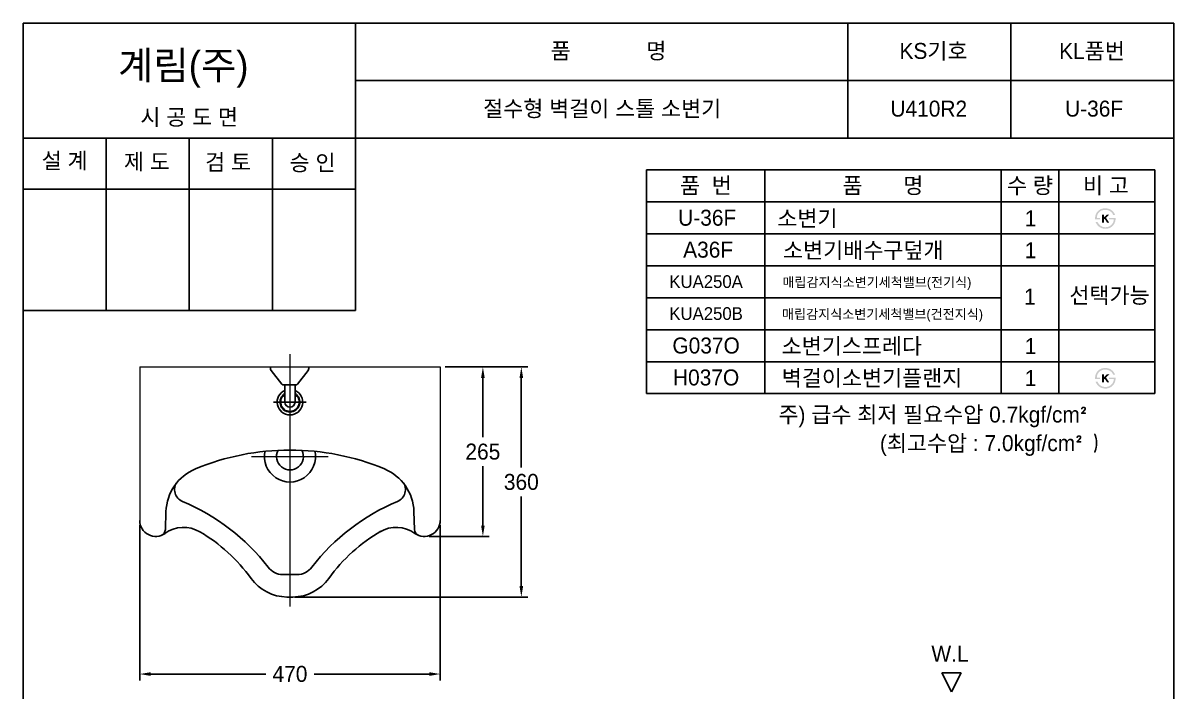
# Model space of a CAD drawing. Header units: millimetres. Extents: x 0 to 3797, y -67 to 2530.
# Drawn here: x 1997 to 3797, y 1483 to 2530 of the extents above; entities that cross this region are included whole.
import ezdxf
from ezdxf.enums import TextEntityAlignment as Align
from ezdxf.lldxf.tags import DXFTag

# ---------------------------------------------------------------- set-up
doc = ezdxf.new("R2010")
doc.units = ezdxf.units.MM
for name, color, linetype in [('TEXT', 7, 'Continuous'), ('내부선 및 부속', 4, 'Continuous'), ('도각라인', 255, 'Continuous'), ('외형선', 3, 'Continuous'), ('중심선', 1, 'DASHED'), ('치수선', 7, 'Continuous')]:
    doc.layers.add(name, color=color, linetype=linetype)
doc.styles.add('____', font='')
doc.styles.add('타이틀', font='H2GTRM.TTF', dxfattribs={"height": 25})
doc.styles.get('____').set_extended_font_data('굴림')
tags = doc.linetypes.add('DASHDOT', pattern=[70, 31, -13, 13, -13]).pattern_tags.tags
tags[10:11] = [DXFTag(74, 4), DXFTag(75, 0), DXFTag(340, '0'), DXFTag(46, 0.0), DXFTag(50, 0.0), DXFTag(44, 0.0), DXFTag(45, 0.0)]
tags[8:9] = [DXFTag(74, 4), DXFTag(75, 0), DXFTag(340, '0'), DXFTag(46, 0.0), DXFTag(50, 0.0), DXFTag(44, 0.0), DXFTag(45, 0.0)]
tags[6:7] = [DXFTag(74, 4), DXFTag(75, 0), DXFTag(340, '0'), DXFTag(46, 0.0), DXFTag(50, 0.0), DXFTag(44, 0.0), DXFTag(45, 0.0)]
tags[4:5] = [DXFTag(74, 4), DXFTag(75, 0), DXFTag(340, '0'), DXFTag(46, 0.0), DXFTag(50, 0.0), DXFTag(44, 0.0), DXFTag(45, 0.0)]
tags = doc.linetypes.add('DASHED', pattern=[25.72, 12.86, -12.86]).pattern_tags.tags
tags[6:7] = [DXFTag(74, 4), DXFTag(75, 0), DXFTag(340, '0'), DXFTag(46, 0.0), DXFTag(50, 0.0), DXFTag(44, 0.0), DXFTag(45, 0.0)]
tags[4:5] = [DXFTag(74, 4), DXFTag(75, 0), DXFTag(340, '0'), DXFTag(46, 0.0), DXFTag(50, 0.0), DXFTag(44, 0.0), DXFTag(45, 0.0)]
doc.dimstyles.new('MSADIM', dxfattribs={"dimtxt": 33, "dimasz": 17, "dimexe": 10, "dimexo": 7.5, "dimgap": 10, "dimtad": 0, "dimtih": 1, "dimtoh": 1, "dimdec": 0, "dimzin": 1, "dimdsep": 46, "dimtxsty": '____', "dimcen": 11.25, "dimadec": 0, "dimazin": 0, "dimtfac": 1, "dimtdec": 0, "dimtix": 1, "dimtmove": 0, "dimatfit": 3, "dimfxl": 0, "dimtolj": 1, "dimtzin": 1, "dimarcsym": 0})

# ---------------------------------------------------------------- blocks, each defined once
blk = doc.blocks.new('*D27')
at = {"layer": '치수선', "color": 0, "linetype": 'Continuous', "lineweight": -2}
for p, q in [((2656.9, 1991.7), (2726.1, 1991.7)), ((2716.1, 1974.7), (2716.1, 1881.9)), ((2716.1, 1743.6), (2716.1, 1836.3)), ((2631.9, 1726.6), (2726.1, 1726.6))]:
    blk.add_line(p, q, dxfattribs=at)
at = {"layer": '치수선', "color": 0, "linetype": 'Continuous'}
for points in [[(2713.3, 1974.7), (2718.9, 1974.7), (2716.1, 1991.7)], [(2713.3, 1743.6), (2718.9, 1743.6), (2716.1, 1726.6)]]:
    blk.add_solid(points, dxfattribs=at)
at = {"layer": '치수선', "color": 0, "linetype": 'Continuous', "insert": (2716.1, 1859.1), "char_height": 25, "attachment_point": 5, "style": '____'}
blk.add_mtext('\\A1;265', dxfattribs=at)
blk = doc.blocks.new('*D28')
at = {"layer": '치수선', "color": 0, "linetype": 'Continuous', "lineweight": -2}
for p, q in [((2656.9, 1991.7), (2786.2, 1991.7)), ((2776.2, 1974.7), (2776.2, 1834.5)), ((2776.2, 1648.7), (2776.2, 1788.9)), ((2421.9, 1631.7), (2786.2, 1631.7))]:
    blk.add_line(p, q, dxfattribs=at)
at = {"layer": '치수선', "color": 0, "linetype": 'Continuous'}
for points in [[(2773.4, 1974.7), (2779.1, 1974.7), (2776.2, 1991.7)], [(2773.4, 1648.7), (2779.1, 1648.7), (2776.2, 1631.7)]]:
    blk.add_solid(points, dxfattribs=at)
at = {"layer": '치수선', "color": 0, "linetype": 'Continuous', "insert": (2776.2, 1811.7), "char_height": 25, "attachment_point": 5, "style": '____'}
blk.add_mtext('\\A1;360', dxfattribs=at)
blk = doc.blocks.new('*D29')
at = {"layer": '치수선', "color": 0, "linetype": 'Continuous', "lineweight": -2}
for p, q in [((2179.4, 1744.1), (2179.4, 1501.2)), ((2649.4, 1744.1), (2649.4, 1501.2)), ((2196.4, 1511.2), (2376.7, 1511.2)), ((2632.4, 1511.2), (2452, 1511.2))]:
    blk.add_line(p, q, dxfattribs=at)
at = {"layer": '치수선', "color": 0, "linetype": 'Continuous'}
for points in [[(2196.4, 1514), (2196.4, 1508.3), (2179.4, 1511.2)], [(2632.4, 1514), (2632.4, 1508.3), (2649.4, 1511.2)]]:
    blk.add_solid(points, dxfattribs=at)
at = {"layer": '치수선', "color": 0, "linetype": 'Continuous', "insert": (2414.4, 1511.2), "char_height": 25, "attachment_point": 5, "style": '____'}
blk.add_mtext('\\A1;470', dxfattribs=at)

msp = doc.modelspace()

# ---------------------------------------------------------------- hatches: boundary and pattern name
at = {"layer": 'TEXT'}
for points in [[(3673.5, 2222.8), (3673.5, 2223.2), (3673.5, 2223.6), (3673.5, 2224), (3673.5, 2224.4), (3673.5, 2224.8), (3673.5, 2225.2), (3673.5, 2225.6), (3673.6, 2226), (3673.6, 2226.4), (3673.7, 2226.8), (3673.8, 2227.2), (3673.8, 2227.6), (3673.9, 2228), (3674, 2228.4), (3674.1, 2228.8), (3674.2, 2229.1), (3674.3, 2229.5), (3674.5, 2229.9), (3674.6, 2230.3), (3674.7, 2230.6), (3674.9, 2231), (3675.1, 2231.4), (3675.2, 2231.7), (3675.4, 2232.1), (3675.6, 2232.4), (3675.8, 2232.7), (3676, 2233.1), (3676.2, 2233.4), (3676.4, 2233.7), (3676.7, 2234), (3676.9, 2234.3), (3677.4, 2234.9), (3677.7, 2235.2), (3677.9, 2235.5), (3678.2, 2235.8), (3678.5, 2236.1), (3678.8, 2236.4), (3679.1, 2236.6), (3679.4, 2236.9), (3679.7, 2237.1), (3680.1, 2237.4), (3680.4, 2237.6), (3680.7, 2237.8), (3681.1, 2238), (3681.4, 2238.2), (3681.8, 2238.4), (3682.2, 2238.6), (3682.6, 2238.7), (3683, 2238.9), (3683.4, 2239.1), (3683.8, 2239.2), (3684.2, 2239.4), (3684.7, 2239.5), (3685.1, 2239.6), (3685.6, 2239.7), (3686, 2239.8), (3686.5, 2239.9), (3686.9, 2239.9), (3687.4, 2240), (3687.9, 2240), (3688.4, 2240.1), (3688.8, 2240.1), (3689.3, 2240.1), (3690.1, 2240.1), (3690.5, 2240.1), (3690.8, 2240), (3691.2, 2240), (3691.6, 2240), (3691.9, 2239.9), (3692.3, 2239.9), (3692.6, 2239.8), (3693, 2239.7), (3693.3, 2239.7), (3693.7, 2239.6), (3694, 2239.5), (3694.4, 2239.4), (3694.7, 2239.3), (3695, 2239.2), (3695.3, 2239.1), (3695.6, 2239), (3696, 2238.9), (3696.3, 2238.7), (3696.6, 2238.6), (3696.9, 2238.5), (3697.2, 2238.3), (3697.5, 2238.2), (3697.8, 2238), (3698.1, 2237.8), (3698.3, 2237.7), (3698.6, 2237.5), (3698.9, 2237.3), (3699.2, 2237.1), (3699.4, 2236.9), (3699.7, 2236.7), (3700.1, 2236.4), (3700.5, 2236), (3700.9, 2235.6), (3701.3, 2235.2), (3701.7, 2234.8), (3702, 2234.4), (3702.4, 2234), (3702.7, 2233.6), (3703, 2233.1), (3703.3, 2232.6), (3703.6, 2232.2), (3703.9, 2231.7), (3704.2, 2231.1), (3704.4, 2230.6), (3704.7, 2230.1), (3704.9, 2229.5), (3704.9, 2229.5), (3701.8, 2229.5), (3701.8, 2229.5), (3701.8, 2229.7), (3701.7, 2229.9), (3701.6, 2230.1), (3701.5, 2230.2), (3701.5, 2230.4), (3701.4, 2230.6), (3701.3, 2230.7), (3701.2, 2230.9), (3701.1, 2231.1), (3701, 2231.2), (3700.9, 2231.4), (3700.8, 2231.6), (3700.7, 2231.7), (3700.6, 2231.9), (3700.5, 2232.1), (3700.4, 2232.2), (3700.3, 2232.4), (3700.1, 2232.6), (3699.9, 2232.9), (3699.6, 2233.2), (3699.3, 2233.5), (3699, 2233.8), (3698.7, 2234.1), (3698.3, 2234.4), (3698, 2234.7), (3697.7, 2234.9), (3697.5, 2235.1), (3697.3, 2235.2), (3697, 2235.4), (3696.8, 2235.5), (3696.5, 2235.7), (3696.3, 2235.8), (3696, 2236), (3695.8, 2236.1), (3695.6, 2236.2), (3695.3, 2236.4), (3695.1, 2236.5), (3694.8, 2236.6), (3694.5, 2236.7), (3694.3, 2236.8), (3694, 2236.9), (3693.8, 2237), (3693.5, 2237), (3693.2, 2237.1), (3693, 2237.2), (3692.7, 2237.3), (3692.4, 2237.3), (3692.2, 2237.4), (3691.9, 2237.4), (3691.6, 2237.5), (3691.3, 2237.5), (3691, 2237.5), (3690.8, 2237.6), (3690.5, 2237.6), (3690.2, 2237.6), (3689.9, 2237.6), (3689.6, 2237.6), (3689.3, 2237.6), (3688.9, 2237.6), (3688.6, 2237.6), (3688.2, 2237.5), (3687.9, 2237.5), (3687.6, 2237.5), (3687.3, 2237.4), (3686.9, 2237.4), (3686.6, 2237.3), (3686.3, 2237.3), (3686, 2237.2), (3685.7, 2237.1), (3685.4, 2237), (3685.1, 2237), (3684.8, 2236.9), (3684.5, 2236.8), (3684.2, 2236.7), (3683.9, 2236.5), (3683.6, 2236.4), (3683.4, 2236.3), (3683.1, 2236.2), (3682.8, 2236), (3682.6, 2235.9), (3682.3, 2235.7), (3682, 2235.6), (3681.8, 2235.4), (3681.5, 2235.2), (3681.3, 2235), (3681, 2234.9), (3680.8, 2234.7), (3680.6, 2234.5), (3680.3, 2234.3), (3680.1, 2234), (3679.9, 2233.8), (3679.7, 2233.6), (3679.4, 2233.4), (3679.2, 2233.1), (3679, 2232.9), (3678.8, 2232.6), (3678.7, 2232.4), (3678.5, 2232.1), (3678.3, 2231.9), (3678.1, 2231.6), (3678, 2231.4), (3677.8, 2231.1), (3677.7, 2230.8), (3677.6, 2230.5), (3677.4, 2230.3), (3677.3, 2230), (3677.2, 2229.7), (3677.1, 2229.4), (3677, 2229.1), (3676.9, 2228.8), (3676.8, 2228.5), (3676.7, 2228.2), (3676.6, 2227.8), (3676.5, 2227.5), (3676.5, 2227.2), (3676.4, 2226.9), (3676.4, 2226.5), (3676.3, 2226.2), (3676.3, 2225.8), (3676.3, 2225.5), (3676.3, 2225.1), (3676.3, 2225.1), (3681.4, 2225.1), (3681.4, 2225.1), (3681.4, 2225.1), (3681.4, 2222.8), (3681.4, 2222.8), (3681.4, 2222.8), (3673.5, 2222.8)], [(3705.7, 2225.1), (3705.7, 2224.7), (3705.7, 2224.3), (3705.7, 2223.8), (3705.6, 2223.4), (3705.6, 2223), (3705.6, 2222.5), (3705.5, 2222.1), (3705.4, 2221.7), (3705.4, 2221.3), (3705.3, 2220.9), (3705.2, 2220.4), (3705.1, 2220), (3705, 2219.6), (3704.9, 2219.2), (3704.8, 2218.8), (3704.6, 2218.4), (3704.5, 2218), (3704.3, 2217.6), (3704.2, 2217.3), (3704, 2216.9), (3703.8, 2216.5), (3703.7, 2216.2), (3703.5, 2215.8), (3703.3, 2215.5), (3703.1, 2215.1), (3702.9, 2214.8), (3702.6, 2214.5), (3702.4, 2214.2), (3702.2, 2213.8), (3701.9, 2213.5), (3701.7, 2213.2), (3701.4, 2212.9), (3701.2, 2212.6), (3700.9, 2212.4), (3700.6, 2212.1), (3700.3, 2211.8), (3700, 2211.6), (3699.7, 2211.3), (3699.4, 2211.1), (3699.1, 2210.8), (3698.8, 2210.6), (3698.5, 2210.4), (3698.2, 2210.2), (3697.8, 2210), (3697.5, 2209.8), (3697.1, 2209.6), (3696.8, 2209.4), (3696.4, 2209.3), (3696.1, 2209.1), (3695.7, 2209), (3695.3, 2208.8), (3695, 2208.7), (3694.6, 2208.6), (3694.2, 2208.5), (3693.8, 2208.4), (3693.4, 2208.3), (3693, 2208.2), (3692.6, 2208.1), (3692.2, 2208.1), (3691.8, 2208), (3691.4, 2208), (3691, 2208), (3690.6, 2207.9), (3690.2, 2207.9), (3689.6, 2207.9), (3688.9, 2208), (3688.3, 2208), (3687.6, 2208.1), (3687, 2208.2), (3686.7, 2208.2), (3686.4, 2208.3), (3686.1, 2208.3), (3685.8, 2208.4), (3685.5, 2208.5), (3685.2, 2208.6), (3684.9, 2208.6), (3684.6, 2208.7), (3684.3, 2208.8), (3684, 2208.9), (3683.7, 2209), (3683.5, 2209.1), (3683.2, 2209.2), (3682.9, 2209.4), (3682.6, 2209.5), (3682.4, 2209.6), (3682.1, 2209.7), (3681.8, 2209.9), (3681.6, 2210), (3681.3, 2210.2), (3681.1, 2210.3), (3680.5, 2210.7), (3680.3, 2210.8), (3680, 2211), (3679.8, 2211.2), (3679.5, 2211.4), (3679.3, 2211.6), (3679, 2211.8), (3678.8, 2212), (3678.6, 2212.2), (3678.3, 2212.5), (3678.1, 2212.7), (3677.9, 2212.9), (3677.7, 2213.1), (3677.5, 2213.4), (3677.3, 2213.6), (3677.1, 2213.9), (3676.9, 2214.1), (3676.7, 2214.4), (3676.5, 2214.6), (3676.3, 2214.9), (3676.1, 2215.2), (3675.9, 2215.5), (3675.8, 2215.7), (3675.6, 2216), (3675.4, 2216.3), (3675.3, 2216.6), (3675.1, 2216.9), (3675, 2217.2), (3674.7, 2217.8), (3674.4, 2218.5), (3674.4, 2218.5), (3677.4, 2218.5), (3677.4, 2218.5), (3677.6, 2218.1), (3677.8, 2217.6), (3678, 2217.2), (3678.3, 2216.9), (3678.5, 2216.5), (3678.8, 2216.1), (3679.1, 2215.8), (3679.3, 2215.4), (3679.6, 2215.1), (3679.9, 2214.8), (3680.1, 2214.5), (3680.4, 2214.2), (3680.7, 2213.9), (3681, 2213.6), (3681.3, 2213.3), (3681.6, 2213.1), (3681.8, 2212.9), (3682.1, 2212.7), (3682.3, 2212.6), (3682.5, 2212.4), (3682.8, 2212.3), (3683, 2212.1), (3683.3, 2212), (3683.5, 2211.9), (3683.8, 2211.7), (3684, 2211.6), (3684.3, 2211.5), (3684.5, 2211.4), (3684.8, 2211.3), (3685, 2211.2), (3685.3, 2211.1), (3685.6, 2211), (3685.8, 2211), (3686.1, 2210.9), (3686.4, 2210.8), (3686.7, 2210.8), (3687, 2210.7), (3687.2, 2210.7), (3687.5, 2210.6), (3687.8, 2210.6), (3688.1, 2210.6), (3688.4, 2210.5), (3688.7, 2210.5), (3689, 2210.5), (3689.3, 2210.5), (3689.6, 2210.5), (3689.9, 2210.5), (3690.8, 2210.5), (3691.1, 2210.6), (3691.3, 2210.6), (3691.6, 2210.6), (3691.9, 2210.6), (3692.1, 2210.7), (3692.4, 2210.7), (3692.7, 2210.8), (3692.9, 2210.8), (3693.2, 2210.9), (3693.4, 2210.9), (3693.7, 2211), (3693.9, 2211.1), (3694.2, 2211.2), (3694.4, 2211.2), (3694.7, 2211.3), (3694.9, 2211.4), (3695.2, 2211.5), (3695.4, 2211.6), (3695.7, 2211.8), (3695.9, 2211.9), (3696.2, 2212), (3696.4, 2212.1), (3696.6, 2212.3), (3696.9, 2212.4), (3697.1, 2212.6), (3697.3, 2212.7), (3697.5, 2212.9), (3697.8, 2213), (3698, 2213.2), (3698.2, 2213.4), (3698.5, 2213.6), (3698.7, 2213.8), (3699, 2214), (3699.2, 2214.3), (3699.4, 2214.5), (3699.6, 2214.8), (3699.9, 2215), (3700.1, 2215.3), (3700.3, 2215.5), (3700.5, 2215.8), (3700.6, 2216), (3700.8, 2216.3), (3701, 2216.6), (3701.2, 2216.9), (3701.3, 2217.2), (3701.5, 2217.4), (3701.6, 2217.7), (3701.7, 2218), (3701.9, 2218.3), (3702, 2218.7), (3702.1, 2219), (3702.2, 2219.3), (3702.3, 2219.6), (3702.4, 2220), (3702.5, 2220.3), (3702.6, 2220.6), (3702.6, 2221), (3702.7, 2221.3), (3702.7, 2221.7), (3702.8, 2222.1), (3702.8, 2222.4), (3702.9, 2222.8), (3702.9, 2222.8), (3695.4, 2222.8), (3695.4, 2222.8), (3695.4, 2222.8), (3695.4, 2225.1), (3695.4, 2225.1), (3695.4, 2225.1), (3705.7, 2225.1)], [(3687.3, 2225.8), (3692.1, 2230.2), (3695.9, 2230.2), (3690.6, 2225.2), (3695.6, 2217.7), (3692.2, 2217.7), (3688.6, 2223.4), (3687.3, 2222.2), (3687.3, 2217.7), (3684.3, 2217.7), (3684.3, 2230.3), (3687.3, 2230.3)], [(3673.5, 1972.8), (3673.5, 1973.2), (3673.5, 1973.6), (3673.5, 1974), (3673.5, 1974.4), (3673.5, 1974.8), (3673.5, 1975.2), (3673.5, 1975.6), (3673.6, 1976), (3673.6, 1976.4), (3673.7, 1976.8), (3673.8, 1977.2), (3673.8, 1977.6), (3673.9, 1978), (3674, 1978.4), (3674.1, 1978.8), (3674.2, 1979.1), (3674.3, 1979.5), (3674.5, 1979.9), (3674.6, 1980.3), (3674.7, 1980.6), (3674.9, 1981), (3675.1, 1981.4), (3675.2, 1981.7), (3675.4, 1982.1), (3675.6, 1982.4), (3675.8, 1982.7), (3676, 1983.1), (3676.2, 1983.4), (3676.4, 1983.7), (3676.7, 1984), (3676.9, 1984.3), (3677.4, 1984.9), (3677.7, 1985.2), (3677.9, 1985.5), (3678.2, 1985.8), (3678.5, 1986.1), (3678.8, 1986.4), (3679.1, 1986.6), (3679.4, 1986.9), (3679.7, 1987.1), (3680.1, 1987.4), (3680.4, 1987.6), (3680.7, 1987.8), (3681.1, 1988), (3681.4, 1988.2), (3681.8, 1988.4), (3682.2, 1988.6), (3682.6, 1988.7), (3683, 1988.9), (3683.4, 1989.1), (3683.8, 1989.2), (3684.2, 1989.4), (3684.7, 1989.5), (3685.1, 1989.6), (3685.6, 1989.7), (3686, 1989.8), (3686.5, 1989.9), (3686.9, 1989.9), (3687.4, 1990), (3687.9, 1990), (3688.4, 1990.1), (3688.8, 1990.1), (3689.3, 1990.1), (3690.1, 1990.1), (3690.5, 1990.1), (3690.8, 1990), (3691.2, 1990), (3691.6, 1990), (3691.9, 1989.9), (3692.3, 1989.9), (3692.6, 1989.8), (3693, 1989.7), (3693.3, 1989.7), (3693.7, 1989.6), (3694, 1989.5), (3694.4, 1989.4), (3694.7, 1989.3), (3695, 1989.2), (3695.3, 1989.1), (3695.6, 1989), (3696, 1988.9), (3696.3, 1988.7), (3696.6, 1988.6), (3696.9, 1988.5), (3697.2, 1988.3), (3697.5, 1988.2), (3697.8, 1988), (3698.1, 1987.8), (3698.3, 1987.7), (3698.6, 1987.5), (3698.9, 1987.3), (3699.2, 1987.1), (3699.4, 1986.9), (3699.7, 1986.7), (3700.1, 1986.4), (3700.5, 1986), (3700.9, 1985.6), (3701.3, 1985.2), (3701.7, 1984.8), (3702, 1984.4), (3702.4, 1984), (3702.7, 1983.6), (3703, 1983.1), (3703.3, 1982.6), (3703.6, 1982.2), (3703.9, 1981.7), (3704.2, 1981.1), (3704.4, 1980.6), (3704.7, 1980.1), (3704.9, 1979.5), (3704.9, 1979.5), (3701.8, 1979.5), (3701.8, 1979.5), (3701.8, 1979.7), (3701.7, 1979.9), (3701.6, 1980.1), (3701.5, 1980.2), (3701.5, 1980.4), (3701.4, 1980.6), (3701.3, 1980.7), (3701.2, 1980.9), (3701.1, 1981.1), (3701, 1981.2), (3700.9, 1981.4), (3700.8, 1981.6), (3700.7, 1981.7), (3700.6, 1981.9), (3700.5, 1982.1), (3700.4, 1982.2), (3700.3, 1982.4), (3700.1, 1982.6), (3699.9, 1982.9), (3699.6, 1983.2), (3699.3, 1983.5), (3699, 1983.8), (3698.7, 1984.1), (3698.3, 1984.4), (3698, 1984.7), (3697.7, 1984.9), (3697.5, 1985.1), (3697.3, 1985.2), (3697, 1985.4), (3696.8, 1985.5), (3696.5, 1985.7), (3696.3, 1985.8), (3696, 1986), (3695.8, 1986.1), (3695.6, 1986.2), (3695.3, 1986.4), (3695.1, 1986.5), (3694.8, 1986.6), (3694.5, 1986.7), (3694.3, 1986.8), (3694, 1986.9), (3693.8, 1987), (3693.5, 1987), (3693.2, 1987.1), (3693, 1987.2), (3692.7, 1987.3), (3692.4, 1987.3), (3692.2, 1987.4), (3691.9, 1987.4), (3691.6, 1987.5), (3691.3, 1987.5), (3691, 1987.5), (3690.8, 1987.6), (3690.5, 1987.6), (3690.2, 1987.6), (3689.9, 1987.6), (3689.6, 1987.6), (3689.3, 1987.6), (3688.9, 1987.6), (3688.6, 1987.6), (3688.2, 1987.5), (3687.9, 1987.5), (3687.6, 1987.5), (3687.3, 1987.4), (3686.9, 1987.4), (3686.6, 1987.3), (3686.3, 1987.3), (3686, 1987.2), (3685.7, 1987.1), (3685.4, 1987), (3685.1, 1987), (3684.8, 1986.9), (3684.5, 1986.8), (3684.2, 1986.7), (3683.9, 1986.5), (3683.6, 1986.4), (3683.4, 1986.3), (3683.1, 1986.2), (3682.8, 1986), (3682.6, 1985.9), (3682.3, 1985.7), (3682, 1985.6), (3681.8, 1985.4), (3681.5, 1985.2), (3681.3, 1985), (3681, 1984.9), (3680.8, 1984.7), (3680.6, 1984.5), (3680.3, 1984.3), (3680.1, 1984), (3679.9, 1983.8), (3679.7, 1983.6), (3679.4, 1983.4), (3679.2, 1983.1), (3679, 1982.9), (3678.8, 1982.6), (3678.7, 1982.4), (3678.5, 1982.1), (3678.3, 1981.9), (3678.1, 1981.6), (3678, 1981.4), (3677.8, 1981.1), (3677.7, 1980.8), (3677.6, 1980.5), (3677.4, 1980.3), (3677.3, 1980), (3677.2, 1979.7), (3677.1, 1979.4), (3677, 1979.1), (3676.9, 1978.8), (3676.8, 1978.5), (3676.7, 1978.2), (3676.6, 1977.8), (3676.5, 1977.5), (3676.5, 1977.2), (3676.4, 1976.9), (3676.4, 1976.5), (3676.3, 1976.2), (3676.3, 1975.8), (3676.3, 1975.5), (3676.3, 1975.1), (3676.3, 1975.1), (3681.4, 1975.1), (3681.4, 1975.1), (3681.4, 1975.1), (3681.4, 1972.8), (3681.4, 1972.8), (3681.4, 1972.8), (3673.5, 1972.8)], [(3687.3, 1975.8), (3692.1, 1980.2), (3695.9, 1980.2), (3690.6, 1975.2), (3695.6, 1967.7), (3692.2, 1967.7), (3688.6, 1973.4), (3687.3, 1972.2), (3687.3, 1967.7), (3684.3, 1967.7), (3684.3, 1980.3), (3687.3, 1980.3)], [(3705.7, 1975.1), (3705.7, 1974.7), (3705.7, 1974.3), (3705.7, 1973.8), (3705.6, 1973.4), (3705.6, 1973), (3705.6, 1972.5), (3705.5, 1972.1), (3705.4, 1971.7), (3705.4, 1971.3), (3705.3, 1970.9), (3705.2, 1970.4), (3705.1, 1970), (3705, 1969.6), (3704.9, 1969.2), (3704.8, 1968.8), (3704.6, 1968.4), (3704.5, 1968), (3704.3, 1967.6), (3704.2, 1967.3), (3704, 1966.9), (3703.8, 1966.5), (3703.7, 1966.2), (3703.5, 1965.8), (3703.3, 1965.5), (3703.1, 1965.1), (3702.9, 1964.8), (3702.6, 1964.5), (3702.4, 1964.2), (3702.2, 1963.8), (3701.9, 1963.5), (3701.7, 1963.2), (3701.4, 1962.9), (3701.2, 1962.6), (3700.9, 1962.4), (3700.6, 1962.1), (3700.3, 1961.8), (3700, 1961.6), (3699.7, 1961.3), (3699.4, 1961.1), (3699.1, 1960.8), (3698.8, 1960.6), (3698.5, 1960.4), (3698.2, 1960.2), (3697.8, 1960), (3697.5, 1959.8), (3697.1, 1959.6), (3696.8, 1959.4), (3696.4, 1959.3), (3696.1, 1959.1), (3695.7, 1959), (3695.3, 1958.8), (3695, 1958.7), (3694.6, 1958.6), (3694.2, 1958.5), (3693.8, 1958.4), (3693.4, 1958.3), (3693, 1958.2), (3692.6, 1958.1), (3692.2, 1958.1), (3691.8, 1958), (3691.4, 1958), (3691, 1958), (3690.6, 1957.9), (3690.2, 1957.9), (3689.6, 1957.9), (3688.9, 1958), (3688.3, 1958), (3687.6, 1958.1), (3687, 1958.2), (3686.7, 1958.2), (3686.4, 1958.3), (3686.1, 1958.3), (3685.8, 1958.4), (3685.5, 1958.5), (3685.2, 1958.6), (3684.9, 1958.6), (3684.6, 1958.7), (3684.3, 1958.8), (3684, 1958.9), (3683.7, 1959), (3683.5, 1959.1), (3683.2, 1959.2), (3682.9, 1959.4), (3682.6, 1959.5), (3682.4, 1959.6), (3682.1, 1959.7), (3681.8, 1959.9), (3681.6, 1960), (3681.3, 1960.2), (3681.1, 1960.3), (3680.5, 1960.7), (3680.3, 1960.8), (3680, 1961), (3679.8, 1961.2), (3679.5, 1961.4), (3679.3, 1961.6), (3679, 1961.8), (3678.8, 1962), (3678.6, 1962.2), (3678.3, 1962.5), (3678.1, 1962.7), (3677.9, 1962.9), (3677.7, 1963.1), (3677.5, 1963.4), (3677.3, 1963.6), (3677.1, 1963.9), (3676.9, 1964.1), (3676.7, 1964.4), (3676.5, 1964.6), (3676.3, 1964.9), (3676.1, 1965.2), (3675.9, 1965.5), (3675.8, 1965.7), (3675.6, 1966), (3675.4, 1966.3), (3675.3, 1966.6), (3675.1, 1966.9), (3675, 1967.2), (3674.7, 1967.8), (3674.4, 1968.5), (3674.4, 1968.5), (3677.4, 1968.5), (3677.4, 1968.5), (3677.6, 1968.1), (3677.8, 1967.6), (3678, 1967.2), (3678.3, 1966.9), (3678.5, 1966.5), (3678.8, 1966.1), (3679.1, 1965.8), (3679.3, 1965.4), (3679.6, 1965.1), (3679.9, 1964.8), (3680.1, 1964.5), (3680.4, 1964.2), (3680.7, 1963.9), (3681, 1963.6), (3681.3, 1963.3), (3681.6, 1963.1), (3681.8, 1962.9), (3682.1, 1962.7), (3682.3, 1962.6), (3682.5, 1962.4), (3682.8, 1962.3), (3683, 1962.1), (3683.3, 1962), (3683.5, 1961.9), (3683.8, 1961.7), (3684, 1961.6), (3684.3, 1961.5), (3684.5, 1961.4), (3684.8, 1961.3), (3685, 1961.2), (3685.3, 1961.1), (3685.6, 1961), (3685.8, 1961), (3686.1, 1960.9), (3686.4, 1960.8), (3686.7, 1960.8), (3687, 1960.7), (3687.2, 1960.7), (3687.5, 1960.6), (3687.8, 1960.6), (3688.1, 1960.6), (3688.4, 1960.5), (3688.7, 1960.5), (3689, 1960.5), (3689.3, 1960.5), (3689.6, 1960.5), (3689.9, 1960.5), (3690.8, 1960.5), (3691.1, 1960.6), (3691.3, 1960.6), (3691.6, 1960.6), (3691.9, 1960.6), (3692.1, 1960.7), (3692.4, 1960.7), (3692.7, 1960.8), (3692.9, 1960.8), (3693.2, 1960.9), (3693.4, 1960.9), (3693.7, 1961), (3693.9, 1961.1), (3694.2, 1961.2), (3694.4, 1961.2), (3694.7, 1961.3), (3694.9, 1961.4), (3695.2, 1961.5), (3695.4, 1961.6), (3695.7, 1961.8), (3695.9, 1961.9), (3696.2, 1962), (3696.4, 1962.1), (3696.6, 1962.3), (3696.9, 1962.4), (3697.1, 1962.6), (3697.3, 1962.7), (3697.5, 1962.9), (3697.8, 1963), (3698, 1963.2), (3698.2, 1963.4), (3698.5, 1963.6), (3698.7, 1963.8), (3699, 1964), (3699.2, 1964.3), (3699.4, 1964.5), (3699.6, 1964.8), (3699.9, 1965), (3700.1, 1965.3), (3700.3, 1965.5), (3700.5, 1965.8), (3700.6, 1966), (3700.8, 1966.3), (3701, 1966.6), (3701.2, 1966.9), (3701.3, 1967.2), (3701.5, 1967.4), (3701.6, 1967.7), (3701.7, 1968), (3701.9, 1968.3), (3702, 1968.7), (3702.1, 1969), (3702.2, 1969.3), (3702.3, 1969.6), (3702.4, 1970), (3702.5, 1970.3), (3702.6, 1970.6), (3702.6, 1971), (3702.7, 1971.3), (3702.7, 1971.7), (3702.8, 1972.1), (3702.8, 1972.4), (3702.9, 1972.8), (3702.9, 1972.8), (3695.4, 1972.8), (3695.4, 1972.8), (3695.4, 1972.8), (3695.4, 1975.1), (3695.4, 1975.1), (3695.4, 1975.1), (3705.7, 1975.1)]]:
    msp.add_hatch(color=256, dxfattribs=at).paths.add_polyline_path(points, flags=0)

# ---------------------------------------------------------------- linework, layer by layer
at = {"layer": '내부선 및 부속', "linetype": 'Continuous'}
for p, q in [((2383.9, 1989.4), (2383.9, 1991.7)), ((2401.5, 1964.9), (2385, 1986.3)), ((2426.3, 1964.9), (2442.9, 1986.3)), ((2443.9, 1989.4), (2443.9, 1991.7)), ((2404.3, 1963.7), (2403.9, 1963.7)), ((2403.9, 1963.7), (2424, 1963.7)), ((2406.5, 1936.7), (2406.5, 1963.7)), ((2422.3, 1936.7), (2422.3, 1963.7))]:
    msp.add_line(p, q, dxfattribs=at)
at = {"layer": '내부선 및 부속'}
for p, q in [((2219.5, 1737.2), (2220.4, 1765.4)), ((2609.2, 1737.2), (2608.3, 1765.4))]:
    msp.add_line(p, q, dxfattribs=at)
at = {"layer": '내부선 및 부속', "linetype": 'Continuous'}
for centre, radius, start, end in [((2388.9, 1989.4), 5, 180, 217.6262), ((2438.9, 1989.4), 5, 322.3738, 0), ((2403.9, 1966.7), 3, 217.6262, 270.0012), ((2424, 1966.7), 3, 270, 322.3738), ((2414.4, 1936.7), 20, 113.266, 66.734), ((2414.4, 1936.7), 15.5, 120.6423, 59.3577), ((2414.4, 1936.7), 14.5, 123.0129, 56.9871), ((2414.4, 1936.7), 7.9, 180, 0), ((2414.4, 1851.7), 40, 168.463, 11.537), ((2414.4, 1851.7), 21, 152.9647, 27.0353)]:
    msp.add_arc(centre, radius, start, end, dxfattribs=at)
at = {"layer": '내부선 및 부속'}
for centre, radius, start, end in [((2414.4, 1476.7), 385, 67.43, 112.57), ((2295.4, 1762.9), 75, 112.57, 178.1217), ((2533.4, 1762.9), 75, 1.8783, 67.43), ((2253.9, 1799.8), 20, 143.6196, 247.3113), ((2574.9, 1799.8), 20, 292.6887, 36.3804), ((2118.9, 1476.8), 330, 37.6625, 67.3113), ((2709.9, 1476.8), 330, 112.6887, 142.3375), ((2403.9, 1696.8), 30, 217.6625, 268.6321), ((2424.9, 1696.8), 30, 271.3679, 322.3375), ((2414.4, 2136.7), 470, 268.6321, 270), ((2414.4, 2136.7), 470, 270, 271.3679)]:
    msp.add_arc(centre, radius, start, end, dxfattribs=at)
at = {"layer": '도각라인', "color": 7}
for p, q in [((1996.9, 0), (1996.9, 2530)), ((1996.9, 2530), (3796.9, 2530)), ((2516.9, 2080), (2516.9, 2530)), ((3286.9, 2350), (3286.9, 2530)), ((3541.9, 2350), (3541.9, 2530)), ((3796.9, 2530), (3796.9, 0)), ((2516.9, 2440), (3796.9, 2440)), ((1996.9, 2350), (3796.9, 2350)), ((2126.9, 2080), (2126.9, 2350)), ((2256.9, 2080), (2256.9, 2350)), ((2386.9, 2080), (2386.9, 2350)), ((2971.9, 2300), (3766.9, 2300)), ((2971.9, 1950), (2971.9, 2300)), ((3156.9, 1950), (3156.9, 2300)), ((3526.9, 1950), (3526.9, 2300)), ((3616.9, 1950), (3616.9, 2300)), ((3766.9, 1950), (3766.9, 2300)), ((1996.9, 2270), (2516.9, 2270)), ((2971.9, 2250), (3766.9, 2250)), ((2971.9, 2200), (3766.9, 2200)), ((2971.9, 2150), (3766.9, 2150)), ((2971.9, 2100), (3526.9, 2100)), ((1996.9, 2080), (2516.9, 2080)), ((2971.9, 2050), (3766.9, 2050)), ((2971.9, 2000), (3766.9, 2000)), ((2971.9, 1950), (3766.9, 1950))]:
    msp.add_line(p, q, dxfattribs=at)
at = {"layer": '외형선', "linetype": 'Continuous', "lineweight": 18}
msp.add_line((2179.4, 1991.7), (2649.4, 1991.7), dxfattribs=at)
at = {"layer": '외형선', "lineweight": 18}
for p, q in [((2179.4, 1991.7), (2179.4, 1751.6)), ((2649.4, 1991.7), (2649.4, 1751.6))]:
    msp.add_line(p, q, dxfattribs=at)
at = {"layer": '외형선', "linetype": 'Continuous'}
for p, q in [((3463.9, 1513.1), (3433.9, 1513.1)), ((3433.9, 1513.1), (3448.9, 1483.1)), ((3448.9, 1483.1), (3463.9, 1513.1))]:
    msp.add_line(p, q, dxfattribs=at)
at = {"layer": '외형선'}
for centre, radius, start, end in [((2204.4, 1751.6), 25, 180, 305.7947), ((2624.4, 1751.6), 25, 234.2053, 360), ((2209.5, 1737.5), 10, 290.031, 358.1217), ((2248.2, 1690.7), 50, 59.6502, 125.7947), ((2142.1, 1509.5), 260, 35.6154, 59.6502), ((2686.6, 1509.5), 260, 119.9677, 144.3846), ((2580.5, 1690.7), 50, 54.2053, 120.3498), ((2619.2, 1737.5), 10, 181.8783, 249.969), ((2410.4, 1701.7), 70, 215.6154, 269.4709), ((2418.3, 1701.7), 70, 270.5291, 324.3846), ((2414.4, 2131.7), 500, 269.4709, 270), ((2414.4, 2131.7), 500, 270, 270.5291)]:
    msp.add_arc(centre, radius, start, end, dxfattribs=at)
at = {"layer": '중심선', "lineweight": 18}
for p, q in [((2414.4, 2011.7), (2414.4, 1616.7)), ((2354.4, 1851.7), (2474.4, 1851.7))]:
    msp.add_line(p, q, dxfattribs=at)
at = {"layer": '중심선', "linetype": 'DASHDOT'}
msp.add_line((2388.9, 1936.7), (2439.9, 1936.7), dxfattribs=at)

# ---------------------------------------------------------------- texts
at = {"layer": 'TEXT', "style": '타이틀'}
for s, height, p in [('품             명', 25, (2912.6, 2486.4)), ('KS기호', 25, (3420.8, 2486.3)), ('KL품번', 25, (3668.7, 2486.1)), ('시 공 도 면', 25, (2256.8, 2382.7)), ('절수형 벽걸이 스톨 소변기', 25, (2902.7, 2396)), ('U410R2', 25, (3413.4, 2396)), ('U-36F', 25, (3672, 2396)), ('설 계', 25, (2062, 2314.6)), ('제 도', 25, (2190.7, 2312.9)), ('검 토', 25, (2317.7, 2312.3)), ('승 인', 25, (2449.7, 2311.4)), ('품  번', 25, (3064.9, 2275.7)), ('품       명', 25, (3341.7, 2275.7)), ('수 량', 25, (3571.7, 2275.7)), ('비 고', 25, (3690.5, 2275.7)), ('U-36F', 25, (3066.9, 2225.3)), ('소변기', 25, (3223.6, 2224.4)), ('1', 25, (3572.7, 2224.4)), ('A36F', 25, (3068.4, 2175.3)), ('소변기배수구덮개', 25, (3311, 2174.4)), ('1', 25, (3572.7, 2174.4)), ('KUA250A', 20, (3065.2, 2125.3)), ('매립감지식소변기세척밸브(전기식)', 15, (3332.3, 2124.4)), ('1', 25, (3571.6, 2101.8)), ('선택가능', 25, (3696.1, 2103.9)), ('KUA250B', 20, (3065.2, 2075.3)), ('매립감지식소변기세척밸브(건전지식)', 15, (3341.1, 2074.4)), ('G037O', 25, (3065.2, 2025.3)), ('소변기스프레다', 25, (3293.1, 2024.4)), ('1', 25, (3572.7, 2024.4)), ('H037O', 25, (3065.2, 1975.3)), ('벽걸이소변기플랜지', 25, (3324.7, 1974.4)), ('1', 25, (3572.7, 1974.4))]:
    msp.add_text(s, height=height, dxfattribs=at).set_placement(p, align=Align.MIDDLE_CENTER)
msp.add_text('계림(주)', height=44, dxfattribs=at).set_placement((2145.6, 2441.8))
msp.add_text('W.L', height=25, dxfattribs=at).set_placement((3446.6, 1542.9), align=Align.MIDDLE)
at = {"layer": 'TEXT', "char_height": 25, "width": 571.731, "attachment_point": 1, "line_spacing_factor": 0.963855, "style": '타이틀'}
for s, insert in [('\\A1;주) 급수 최저 필요수압 0.7kgf/cm{\\fISOCPEUR|b0|i0|c0|p34;² }', (3178.3, 1929.8)), ('\\A1;(최고수압 : 7.0kgf/cm{\\fISOCPEUR|b0|i0|c0|p34;² )}', (3337, 1885))]:
    msp.add_mtext(s, dxfattribs=dict(at, insert=insert))

# ---------------------------------------------------------------- dimensions: what is measured, and where the dimension line sits
at = {"layer": '치수선', "linetype": 'Continuous'}
for base, p1, picture, middle in [((2776.2, 1991.7), (2414.4, 1631.7), '*D28', (2776.2, 1811.7)), ((2716.1, 1991.7), (2624.4, 1726.6), '*D27', (2716.1, 1859.1))]:
    dim = msp.add_linear_dim(base=base, p1=p1, p2=(2649.4, 1991.7), angle=90, dimstyle='MSADIM', override={"dimtxt": 25}, dxfattribs=at)
    dim.commit()
    dim.dimension.update_dxf_attribs({"geometry": picture, "text_midpoint": middle})
dim = msp.add_linear_dim(base=(2649.4, 1511.2), p1=(2179.4, 1751.6), p2=(2649.4, 1751.6), dimstyle='MSADIM', override={"dimtxt": 25}, dxfattribs=at)
dim.commit()
dim.dimension.update_dxf_attribs({"geometry": '*D29', "text_midpoint": (2414.4, 1511.2)})

doc.saveas('drawing.dxf')
